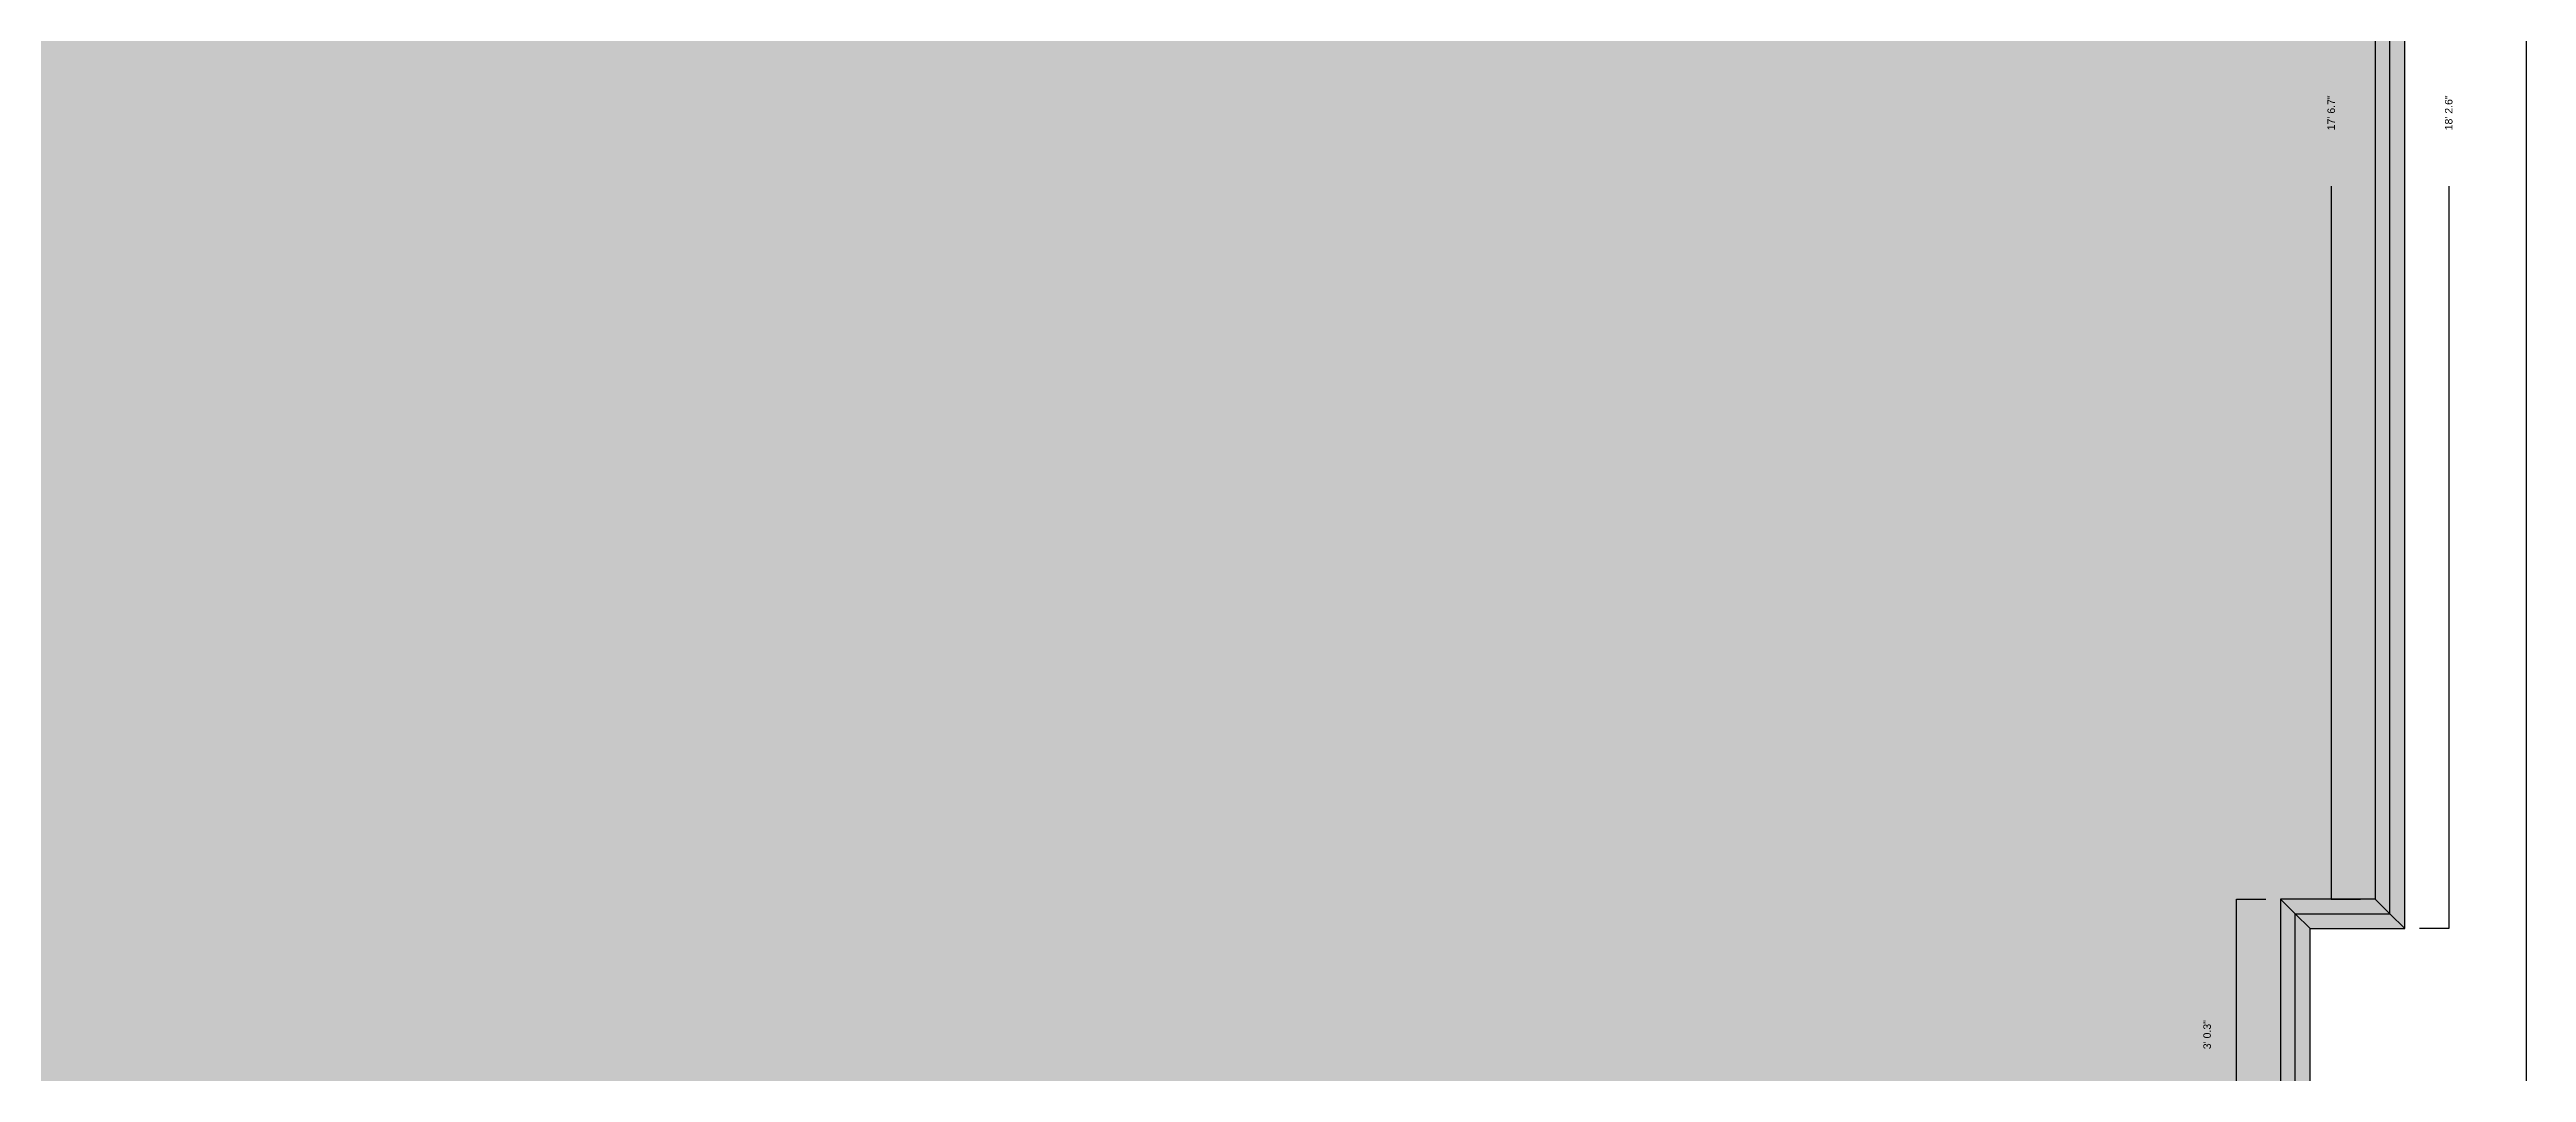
# Model space of a CAD drawing. Header units: feet. Extents: x -25 to 25.8, y -50.2 to 49.7.
# Drawn here: x -2 to 25.65, y 15.77 to 27.19 of the extents above; entities that cross this region are included whole.
import ezdxf

# ---------------------------------------------------------------- set-up
doc = ezdxf.new("R2010")
doc.units = ezdxf.units.FT
doc.header["$MEASUREMENT"] = 0
for name, color, linetype in [('Poly-DimensionsExterior', 255, 'Continuous'), ('Poly-DimensionsInterior', 250, 'Continuous'), ('Poly-RoomsHatch', 31, 'Continuous'), ('Poly-Walls', 8, 'Continuous'), ('Poly-WallsHatch', 8, 'Continuous')]:
    doc.layers.add(name, color=color, linetype=linetype)
doc.styles.get("Standard").update_dxf_attribs({"font": 'arial.ttf'})

msp = doc.modelspace()

# ---------------------------------------------------------------- hatches: boundary and pattern name
at = {"layer": 'Poly-RoomsHatch'}
h = msp.add_hatch(color=31, dxfattribs=at)
h.dxf.hatch_style = 1
h.paths.add_polyline_path([(-24.173708, -43.991288), (-23.057588, -43.991288), (24.173711, -43.991288), (24.173711, 14.845408), (23.069678, 14.845408), (23.069678, 17.541728), (24.126598, 17.541728), (24.126598, 35.428625), (19.160236, 35.428625), (19.160236, 43.991289), (-24.173708, 43.991289)])
at = {"layer": 'Poly-WallsHatch'}
h = msp.add_hatch(color=8, dxfattribs=at)
h.dxf.hatch_style = 1
h.paths.add_polyline_path([(24.126598, 35.428625), (23.962556, 35.264583), (23.962556, 17.70577), (24.126598, 17.541728), (24.29064, 17.377686), (24.29064, 35.592667)])
h = msp.add_hatch(color=8, dxfattribs=at)
h.dxf.hatch_style = 1
h.paths.add_polyline_path([(24.126598, 17.541728), (23.962556, 17.70577), (22.905636, 17.70577), (23.069678, 17.541728), (23.23372, 17.377686), (24.29064, 17.377686)])
h = msp.add_hatch(color=8, dxfattribs=at)
h.dxf.hatch_style = 1
h.paths.add_polyline_path([(23.069678, 17.541728), (22.905636, 17.70577), (22.905636, 14.681366), (23.069678, 14.845408), (23.23372, 15.00945), (23.23372, 17.377686)])

# ---------------------------------------------------------------- linework, layer by layer
at = {"layer": 'Poly-DimensionsExterior', "color": 255}
for points in [[(25.650089, 0.818063), (25.650089, 44.155331), (25.322005, 44.155331)], [(24.782766, 25.667115), (24.782766, 17.377686), (24.454682, 17.377686)]]:
    msp.add_lwpolyline(points, dxfattribs=at)
at = {"layer": 'Poly-DimensionsInterior', "color": 250}
for points in [[(23.47043, 25.667115), (23.47043, 17.70577), (23.798514, 17.70577)], [(22.741594, 14.681366), (22.41351, 14.681366), (22.41351, 17.70577), (22.741594, 17.70577)]]:
    msp.add_lwpolyline(points, dxfattribs=at)
at = {"layer": 'Poly-Rooms', "color": 31}
msp.add_lwpolyline([(-24.173708, -43.991288), (-23.057588, -43.991288), (24.173711, -43.991288), (24.173711, 14.845408), (23.069678, 14.845408), (23.069678, 17.541728), (24.126598, 17.541728), (24.126598, 35.428625), (19.160236, 35.428625), (19.160236, 43.991289), (-24.173708, 43.991289), (-24.173708, -43.991288)], dxfattribs=at)
at = {"layer": 'Poly-Walls', "color": 8}
for points in [[(24.126598, 35.428625), (23.962556, 35.264583), (23.962556, 17.70577), (24.126598, 17.541728), (24.29064, 17.377686), (24.29064, 35.592667), (24.126598, 35.428625)], [(24.126598, 35.428625), (23.962556, 35.264583), (23.962556, 17.70577), (24.126598, 17.541728), (24.29064, 17.377686), (24.29064, 35.592667), (24.126598, 35.428625)], [(24.126598, 17.541728), (23.962556, 17.70577), (22.905636, 17.70577), (23.069678, 17.541728), (23.23372, 17.377686), (24.29064, 17.377686), (24.126598, 17.541728)], [(23.069678, 17.541728), (22.905636, 17.70577), (22.905636, 14.681366), (23.069678, 14.845408), (23.23372, 15.00945), (23.23372, 17.377686), (23.069678, 17.541728)], [(24.126598, 17.541728), (23.962556, 17.70577), (22.905636, 17.70577), (23.069678, 17.541728), (23.23372, 17.377686), (24.29064, 17.377686), (24.126598, 17.541728)], [(23.069678, 17.541728), (22.905636, 17.70577), (22.905636, 14.681366), (23.069678, 14.845408), (23.23372, 15.00945), (23.23372, 17.377686), (23.069678, 17.541728)]]:
    msp.add_lwpolyline(points, dxfattribs=at)

# ---------------------------------------------------------------- texts
at = {"layer": 'Poly-DimensionsExterior', "color": 255, "insert": (24.782765, 26.485175), "char_height": 0.084, "width": 0.55104, "attachment_point": 5, "rotation": 90}
msp.add_mtext('\\A1;18\' 2.6"', dxfattribs=at)
at = {"layer": 'Poly-DimensionsInterior', "color": 250, "char_height": 0.084, "attachment_point": 5, "rotation": 90}
for s, insert, width in [('\\A1;17\' 6.7"', (23.470429, 26.485175), 0.55104), ('\\A1;3\' 0.3"', (22.085425, 16.193567), 0.48216)]:
    msp.add_mtext(s, dxfattribs=dict(at, insert=insert, width=width))

doc.saveas('drawing.dxf')
